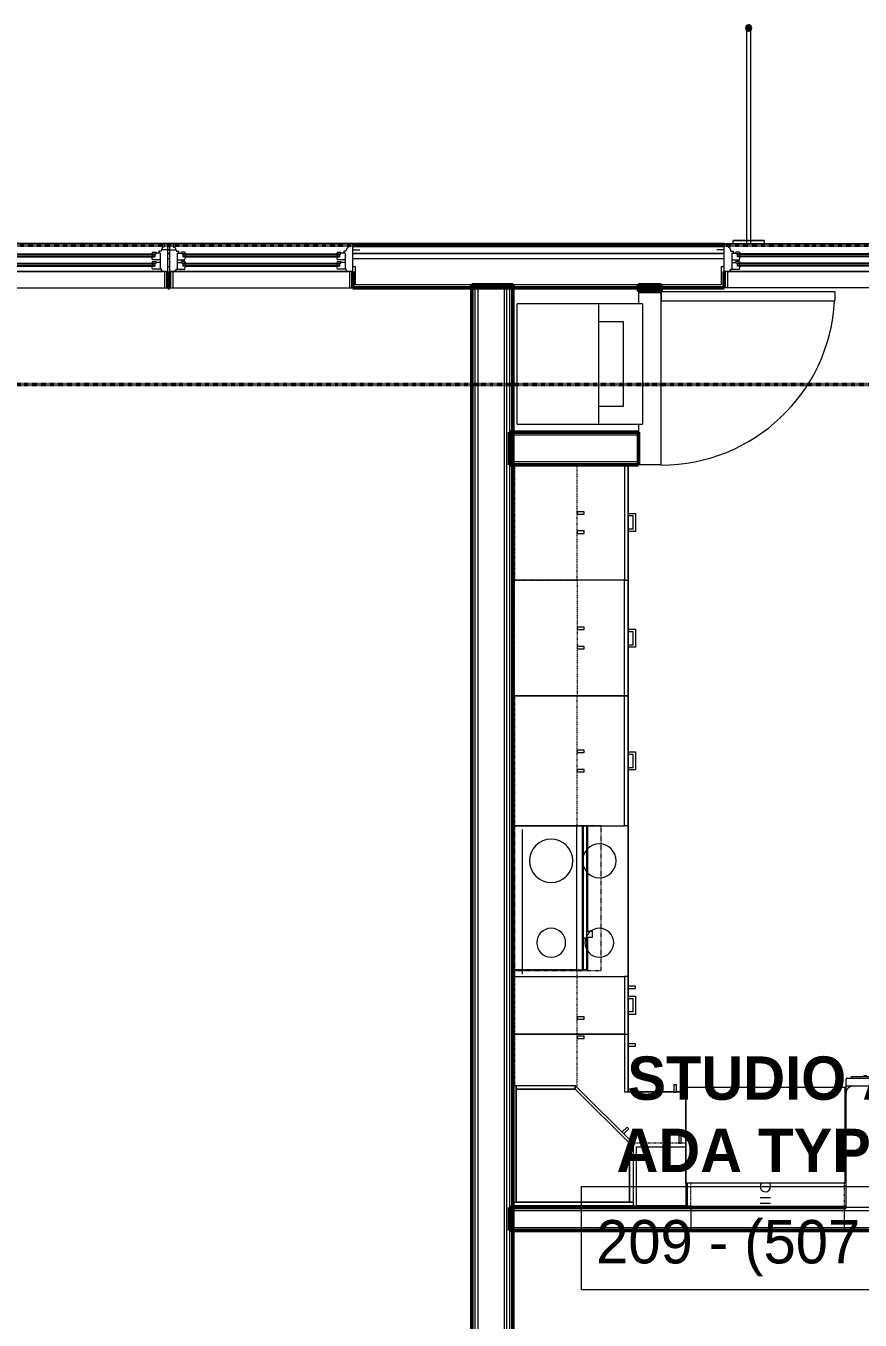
# Model space of a CAD drawing. Header units: inches. Extents: x -4235 to -464, y 9767 to 12359.
# Drawn here: x -3435.6 to -3262.3, y 11895.4 to 12164.1 of the extents above; entities that cross this region are included whole.
import ezdxf

# ---------------------------------------------------------------- set-up
doc = ezdxf.new("R2010")
doc.units = ezdxf.units.IN
doc.header["$MEASUREMENT"] = 0
for name, pattern in [('Dash', [0.25, 0.125, -0.125]), ('Dash 1_16_', [0.125, 0.0625, -0.0625]), ('Overhead', [0.15625, 0.09375, -0.0625])]:
    doc.linetypes.add(name, pattern=pattern)
for name, color, linetype, lineweight in [('0-1', 7, 'Continuous', 5), ('0-2', 10, 'Continuous', 9), ('A-AREA-IDEN', 2, 'Continuous', 9), ('A-DOOR-1', 10, 'Continuous', 9), ('A-DOOR-2', 50, 'Continuous', 20), ('A-GLAZ-1', 151, 'Continuous', 9), ('A-GLAZ-2', 151, 'Continuous', 20), ('A-WALL', 113, 'Continuous', 13), ('A-WALL-1', 7, 'Continuous', 50), ('A-WALL-2', 250, 'Continuous', 13), ('A-WALL-3', 10, 'Continuous', 9), ('A-WALL-4', 254, 'Continuous', 9), ('A-WALL-5', 113, 'Continuous', 9), ('A-WALL-6', 113, 'Continuous', 50), ('C-PROP-LINE-1', 91, 'Dash 1_16_', 50), ('I-WALL-1', 7, 'Continuous', 50), ('P-SANR-FIXT-1', 10, 'Continuous', 9), ('P-SANR-FIXT-2', 254, 'Continuous', 9), ('Q-CASE', 31, 'Continuous', 9), ('Q-CASE-1', 254, 'Continuous', 9), ('Q-CASE-2', 10, 'Continuous', 9), ('Q-CASE-3', 254, 'Dash', 9), ('Q-CASE-4', 10, 'Dash', 9), ('Q-SPCQ-1', 10, 'Continuous', 9), ('Q-SPCQ-2', 91, 'Overhead', 9)]:
    doc.layers.add(name, color=color, linetype=linetype, lineweight=lineweight)
doc.styles.add('Century Gothic', font='ufonts.com_century-gothic.ttf', dxfattribs={"height": 9})
doc.styles.add('Century Gothic_B', font='GOTHICB.TTF', dxfattribs={"height": 9})

# ---------------------------------------------------------------- blocks, each defined once
blk = doc.blocks.new('Range - 24_ x 30_-2806124-BACKGROUND - RCP - 2ND FLOOR')
at = {"layer": 'Q-SPCQ-1'}
blk.add_line((0, -22), (30, -22), dxfattribs=at)
for centre, radius, start, end in [((6.5, -6), 3.5, 360, 180), ((23.5, -6), 3, 0, 180), ((6.5, -6), 3.5, 180, 0), ((23.5, -6), 3, 180, 0), ((6.5, -16), 4.5, 0, 180), ((23.5, -16), 3, 360, 180), ((6.5, -16), 4.5, 180, 0), ((23.5, -16), 3, 180, 0)]:
    blk.add_arc(centre, radius, start, end, dxfattribs=at)
blk = doc.blocks.new('Dishwasher_15404 - 34_ counter-547918-BACKGROUND - RCP - 2ND FLOOR')
at = {"layer": 'Q-SPCQ-1'}
for p, q in [((0, 24), (23.68, 24)), ((0, 0), (0, 24)), ((23.68, 24), (25.25, 24)), ((25.25, 24), (26.68, 24)), ((25.25, 24), (25.25, 22.43)), ((25.25, 22.43), (25.25, 1.57)), ((26.87, 23.8), (26.87, 0.2)), ((26.87, 22.91), (27.12, 22.91)), ((27.12, 21.39), (27.12, 22.91)), ((27.12, 20.19), (27.12, 21.39)), ((27.12, 20.28), (27.37, 20.28)), ((27.12, 3.81), (27.12, 20.19)), ((27.12, 19.69), (27.37, 19.69)), ((27.12, 19.1), (27.37, 19.1)), ((27.37, 19.69), (27.37, 20.28)), ((27.37, 18.51), (27.37, 19.1)), ((27.12, 18.51), (27.37, 18.51)), ((27.12, 17.92), (27.37, 17.92)), ((27.12, 17.33), (27.37, 17.33)), ((27.12, 16.74), (27.37, 16.74)), ((27.12, 16.15), (27.37, 16.15)), ((27.37, 17.33), (27.37, 17.92)), ((27.37, 16.15), (27.37, 16.74)), ((27.37, 6.79), (27.12, 6.79)), ((27.37, 5.81), (27.37, 6.79)), ((27.37, 4.82), (27.37, 5.81)), ((27.12, 4.82), (27.37, 4.82)), ((27.12, 2.61), (27.12, 3.81)), ((23.68, 0), (0, 0)), ((25.25, 1.57), (25.25, 0)), ((26.87, 1.09), (27.12, 1.09)), ((27.12, 1.09), (27.12, 2.61)), ((25.25, 0), (23.68, 0)), ((26.68, 0), (25.25, 0))]:
    blk.add_line(p, q, dxfattribs=at)
for centre, radius, start, end in [((23.68, 22.43), 1.57, 360, 90), ((23.68, 22.43), 1.57, 32.077, 42.3359), ((23.68, 22.43), 1.57, 17.8182, 27.5266), ((23.68, 22.43), 1.57, 360, 13.6425), ((26.68, 23.8), 0.197, 360, 90), ((23.68, 1.57), 1.57, 270, 360), ((23.68, 1.57), 1.57, 317.6641, 327.923), ((23.68, 1.57), 1.57, 332.4734, 342.1818), ((23.68, 1.57), 1.57, 346.3575, 360), ((26.68, 0.2), 0.197, 270, 360), ((26.68, 0.2), 0.197, 270, 345)]:
    blk.add_arc(centre, radius, start, end, dxfattribs=at)
blk = doc.blocks.new('SWING - SINGLE - FLUSH - 36_ x 80_ - OFFSET PIVOT DOOR AT MAGIC PAK AND WASHER_DRYER-3199415-BACKGROUND - RCP - 2ND FLOOR')
at = {"layer": 'A-DOOR-1'}
blk.add_arc((18, -2.37), 36.07, 180, 266.8211, dxfattribs=at)
at = {"layer": 'A-DOOR-2'}
for p, q in [((16, -2.37), (16, -38.39)), ((18, -2.37), (16, -2.37)), ((18, -2.37), (18, -38.39)), ((18, -38.39), (16, -38.39))]:
    blk.add_line(p, q, dxfattribs=at)
blk = doc.blocks.new('Stacked Washer and Dryer - 26_x25_ - Private-1372850-BACKGROUND - RCP - 2ND FLOOR')
at = {"layer": 'P-SANR-FIXT-1'}
for p, q in [((26, 12.5), (0, 12.5)), ((0, -12.5), (0, 12.5)), ((16.90625, -12.5), (16.90625, 12.5)), ((26, 12.5), (26, -12.5)), ((22.09375, 8.75), (16.90625, 8.75)), ((22.09375, -8.75), (22.09375, 8.75)), ((16.90625, -8.75), (22.09375, -8.75)), ((0, -12.5), (26, -12.5))]:
    blk.add_line(p, q, dxfattribs=at)
blk = doc.blocks.new('30quot_MicrowaveVent_11166 - 70cm miele oven-V18-BACKGROUND - RCP - 2ND FLOOR')
at = {"layer": 'Q-CASE-1'}
for p, q in [((8.88, 16.6), (7.69, 16.6)), ((7.69, 16.55), (7.69, 15.39)), ((8.88, 15.39), (8.88, 16.55)), ((7.69, 15.6), (-14.2, 15.6)), ((-14.2, 15.6), (-14.2, 15.39)), ((9.18, 15.39), (-14.2, 15.39)), ((-14.2, 15.39), (-14.2, 14.61)), ((-14.2, 14.61), (9.18, 14.61)), ((-14.2, 14.49), (-14.2, 13.23)), ((15.68, 14.49), (-14.2, 14.49)), ((15.68, 15.6), (8.88, 15.6)), ((9.18, 15.39), (9.18, 14.61)), ((15.68, 15.39), (9.18, 15.39)), ((9.18, 15.39), (9.18, 14.61)), ((9.18, 14.61), (15.68, 14.61)), ((15.68, 15.39), (15.68, 15.6)), ((15.68, 15.39), (15.68, 14.61)), ((15.68, 13.23), (15.68, 14.49)), ((-14.2, 13.23), (-14.2, 0.37)), ((-14.2, 13.23), (15.68, 13.23)), ((15.68, 0.37), (15.68, 13.23))]:
    blk.add_line(p, q, dxfattribs=at)
at = {"layer": 'Q-CASE-2'}
for p, q in [((-14.2, 0.37), (-14.2, 0)), ((-14.2, 0), (15.68, 0)), ((15.68, 0), (15.68, 0.37))]:
    blk.add_line(p, q, dxfattribs=at)
blk = doc.blocks.new('Base Cabinet 3 Drawer 230 - Base Cabinet 3 Drawer 230 27_-2602705-BACKGROUND - RCP - 2ND FLOOR')
at = {"layer": 'Q-CASE-2'}
for p, q in [((-1.14, 24), (-1.14, 25.5)), ((-1.14, 25.5), (2.61, 25.5)), ((2.11, 25), (-0.64, 25)), ((-0.64, 24), (-0.64, 25)), ((2.11, 24), (2.11, 25)), ((2.61, 25.5), (2.61, 24)), ((-12.76, 24), (14.24, 24)), ((-12.76, 23.25), (-12.76, 24)), ((14.24, 23.25), (-12.76, 23.25)), ((-12.76, 23.25), (-12.76, 0)), ((-1.14, 24), (-0.64, 24)), ((2.61, 24), (2.11, 24)), ((14.24, 24), (14.24, 23.25)), ((14.24, 0), (14.24, 23.25)), ((-12.76, 0), (14.24, 0))]:
    blk.add_line(p, q, dxfattribs=at)
blk = doc.blocks.new('Base Cabinet 3 Drawer 230 - Base Cabinet 3 Drawer 230 24_-2578604-BACKGROUND - RCP - 2ND FLOOR')
at = {"layer": 'Q-CASE-2'}
for p, q in [((-1.14, 24), (-1.14, 25.5)), ((-1.14, 25.5), (2.61, 25.5)), ((2.11, 25), (-0.64, 25)), ((-0.64, 24), (-0.64, 25)), ((2.11, 24), (2.11, 25)), ((2.61, 25.5), (2.61, 24)), ((-11.26, 24), (12.74, 24)), ((-11.26, 23.25), (-11.26, 24)), ((12.74, 23.25), (-11.26, 23.25)), ((-11.26, 23.25), (-11.26, 0)), ((-1.14, 24), (-0.64, 24)), ((2.61, 24), (2.11, 24)), ((12.74, 24), (12.74, 23.25)), ((12.74, 0), (12.74, 23.25)), ((-11.26, 0), (12.74, 0))]:
    blk.add_line(p, q, dxfattribs=at)
blk = doc.blocks.new('Single Door 1 Drawer 211 - 211 Base Cabinet Single Door1 Drawer 12_-2706434-BACKGROUND - RCP - 2ND FLOOR')
at = {"layer": 'Q-CASE-2'}
for p, q in [((-11.26, -23.25), (-11.26, 0)), ((-11.26, 0), (0.74, 0)), ((0.74, 0), (0.74, -23.25)), ((-11.26, -23.25), (-11.26, -24)), ((0.74, -23.25), (-11.26, -23.25)), ((-11.26, -24), (0.74, -24)), ((-6.64, -24), (-7.14, -24)), ((-7.14, -25.5), (-7.14, -24)), ((-6.64, -25), (-6.64, -24)), ((-3.89, -25), (-3.89, -24)), ((-3.89, -24), (-3.39, -24)), ((-3.39, -24), (-3.39, -25.5)), ((-1.27, -24), (-1.76, -24)), ((-1.76, -24), (-1.76, -25.5)), ((-1.27, -25.5), (-1.27, -24)), ((0.74, -24), (0.74, -23.25)), ((-3.39, -25.5), (-7.14, -25.5)), ((-6.64, -25), (-3.89, -25)), ((-1.76, -25.5), (-1.27, -25.5))]:
    blk.add_line(p, q, dxfattribs=at)
blk = doc.blocks.new('Base Cabinet Corner 197 - Base Cabinet Corner 197-2565125-BACKGROUND - RCP - 2ND FLOOR')
at = {"layer": 'Q-CASE-2'}
for p, q in [((-23.26, 0), (12.74, 0)), ((-23.26, -36), (-23.26, 0)), ((12.74, 0), (12.74, -24)), ((0.74, -23.25), (0.74, -36)), ((12.74, -23.25), (0.74, -23.25)), ((0.74, -23.25), (0.74, -24)), ((0.74, -24), (0.74, -36)), ((12.74, -24), (0.74, -24)), ((10.73, -24), (10.24, -24)), ((10.24, -24), (10.24, -25.5)), ((10.73, -25.5), (10.73, -24)), ((10.24, -25.5), (10.73, -25.5)), ((2.23, -33.51), (0.73, -33.51)), ((0.73, -33.51), (0.73, -34)), ((0.73, -34), (2.23, -34)), ((2.23, -34), (2.23, -33.51)), ((0.74, -36), (-23.26, -36))]:
    blk.add_line(p, q, dxfattribs=at)
blk = doc.blocks.new('308 - 308 x 24_-V105-BACKGROUND - RCP - 2ND FLOOR')
at = {"layer": 'Q-CASE'}
for p, q in [((0, -25.19), (-12, -13.19)), ((-12, -13.19), (-11.25, -13.19)), ((-11.25, -13.19), (0, -24.44)), ((0, -24.44), (0, -25.19))]:
    blk.add_line(p, q, dxfattribs=at)
at = {"layer": 'Q-CASE-1'}
for p, q in [((-12, -0.94), (-12, -0.19)), ((-12, -3.31), (-12, -0.94)), ((-12, -0.94), (-11.25, -0.94)), ((12.63, -0.94), (-12, -0.94)), ((-11.25, -3.2), (-11.25, -0.94)), ((-11.25, -0.94), (12.25, -0.94)), ((-11.25, -0.94), (-11.25, -3.2)), ((12.25, -0.94), (12.25, -24.44)), ((12.25, -25.19), (12.25, -0.94)), ((12.25, -0.94), (12.63, -0.94)), ((-12, -13.19), (-12, -3.33)), ((-11.25, -13.19), (-11.25, -3.27)), ((-11.25, -3.27), (-11.25, -13.19)), ((-11.25, -13.19), (-12, -13.19)), ((0, -24.44), (-11.25, -13.19)), ((-10.05, -15.14), (-11.11, -16.2)), ((-10.76, -16.55), (-9.7, -15.49)), ((-11.11, -16.2), (-10.76, -16.55)), ((12.25, -24.44), (0, -24.44)), ((0, -25.19), (0, -24.44)), ((0, -24.44), (12.25, -24.44)), ((12.25, -25.19), (0, -25.19)), ((12.25, -24.44), (12.25, -25.19)), ((12.63, -25.19), (12.25, -25.19))]:
    blk.add_line(p, q, dxfattribs=at)
at = {"layer": 'Q-CASE-2'}
for p, q in [((-12, -0.19), (10.32, -0.19)), ((10.37, -0.19), (12.63, -0.19)), ((12.63, -0.19), (13, -0.19)), ((12.63, -0.94), (13, -0.94)), ((13, -0.94), (12.63, -0.94)), ((13, -0.19), (13, -0.94)), ((13, -0.94), (13, -25.19)), ((13, -25.19), (12.63, -25.19))]:
    blk.add_line(p, q, dxfattribs=at)
blk = doc.blocks.new('300 Series Wall Hung Cabinet_302 - 24_ X 24_-2588623-BACKGROUND - RCP - 2ND FLOOR')
at = {"layer": 'Q-CASE-3'}
for p, q in [((12, -4.87), (12, -0.19)), ((11.6, -13.19), (11.85, -13.19))]:
    blk.add_line(p, q, dxfattribs=at)
at = {"layer": 'Q-CASE-4'}
blk.add_line((12, -0.19), (11.6, -0.19), dxfattribs=at)
blk = doc.blocks.new('300 Series Wall Hung Cabinet_301 - 12_ x 24_-2732593-BACKGROUND - RCP - 2ND FLOOR')
at = {"layer": 'Q-CASE-1'}
for p, q in [((-5.25, -4.87), (-5.25, -0.19)), ((5.25, -0.19), (5.25, -3.41)), ((5.25, -3.44), (5.25, -12.44)), ((5.25, -12.44), (-5, -12.44)), ((-3.51, -13.19), (-4, -13.19)), ((-4, -13.19), (-4, -14.69)), ((-3.51, -14.69), (-3.51, -13.19)), ((-4, -14.69), (-3.51, -14.69))]:
    blk.add_line(p, q, dxfattribs=at)
at = {"layer": 'Q-CASE-2'}
blk.add_line((-5.25, -0.19), (5.25, -0.19), dxfattribs=at)
at = {"layer": 'Q-CASE-3'}
for p, q in [((-6, -0.19), (-6, -4.87)), ((6, -3.31), (6, -0.19)), ((6, -13.19), (6, -3.33)), ((-5, -13.19), (6, -13.19))]:
    blk.add_line(p, q, dxfattribs=at)
at = {"layer": 'Q-CASE-4'}
blk.add_line((6, -0.19), (-6, -0.19), dxfattribs=at)
blk = doc.blocks.new('Base Cabinet 3 Drawer 230 - Base Cabinet 3 Drawer 230 24_-2554933-BACKGROUND - RCP - 2ND FLOOR')
at = {"layer": 'Q-CASE-2'}
for p, q in [((-11.26, -23.25), (-11.26, 0)), ((-11.26, 0), (12.74, 0)), ((12.74, 0), (12.74, -23.25)), ((-11.26, -23.25), (-11.26, -24)), ((12.74, -23.25), (-11.26, -23.25)), ((-11.26, -24), (12.74, -24)), ((-0.64, -24), (-1.14, -24)), ((-1.14, -25.5), (-1.14, -24)), ((-0.64, -25), (-0.64, -24)), ((2.11, -25), (2.11, -24)), ((2.11, -24), (2.61, -24)), ((2.61, -24), (2.61, -25.5)), ((12.74, -24), (12.74, -23.25)), ((2.61, -25.5), (-1.14, -25.5)), ((-0.64, -25), (2.11, -25))]:
    blk.add_line(p, q, dxfattribs=at)
blk = doc.blocks.new('kitchen_faucet_14143 - kitchen_faucet_14143-V117-BACKGROUND - RCP - 2ND FLOOR')
at = {"layer": 'P-SANR-FIXT-2'}
for p, q in [((2.26, 0.28), (2.26, 1.08)), ((2.26, 0), (2.26, 0.28)), ((2.34, 1.08), (2.34, 0.77)), ((2.34, 0.77), (2.34, 0)), ((3.44, 1.05), (3.44, 1.08)), ((3.44, 0.94), (3.44, 1.05)), ((3.44, 0.77), (3.44, 0.94)), ((3.44, 0.54), (3.44, 0.77)), ((3.44, -0.28), (3.44, 0.54)), ((2.26, -0.77), (2.26, 0)), ((2.26, -1.08), (2.26, -0.77)), ((2.34, 0), (2.34, -0.77)), ((2.34, -0.77), (2.34, -1.08)), ((3.44, -1.08), (3.44, -0.28))]:
    blk.add_line(p, q, dxfattribs=at)
for start, end in [(120, 130.3805), (105, 120), (90, 105), (0, 90), (330, 360), (229.6195, 255), (255, 285), (285.1305, 300), (300, 330)]:
    blk.add_arc((0, 0), 1.08, start, end, dxfattribs=at)
blk = doc.blocks.new('Stainless Steel Farmhous Kitchen Sink - Stainless Steel Farmhous Kitchen Sink-2443921-BACKGROUND - RCP - 2ND FLOOR')
at = {"layer": 'P-SANR-FIXT-1'}
for p, q in [((-33, -22.2), (-33, -2.25)), ((-33, -2.25), (0, -2.25)), ((0, -2.25), (0, -22.2)), ((0, -22.2), (-33, -22.2))]:
    blk.add_line(p, q, dxfattribs=at)
blk = doc.blocks.new('300 Series Wall Hung Cabinet_302 - 27_ X 24_-2768166-BACKGROUND - RCP - 2ND FLOOR')
at = {"layer": 'Q-CASE-1'}
for p, q in [((-1.76, -13.19), (-2.25, -13.19)), ((-2.25, -13.19), (-2.25, -14.69)), ((-1.76, -14.69), (-1.76, -13.19)), ((2.24, -13.19), (1.75, -13.19)), ((1.75, -13.19), (1.75, -14.69)), ((2.24, -14.69), (2.24, -13.19)), ((-2.25, -14.69), (-1.76, -14.69)), ((1.75, -14.69), (2.24, -14.69))]:
    blk.add_line(p, q, dxfattribs=at)
at = {"layer": 'Q-CASE-3'}
for p, q in [((-13.5, -0.19), (-13.5, -13.19)), ((13.5, -13.19), (13.5, -0.19)), ((-13.5, -13.19), (13.5, -13.19))]:
    blk.add_line(p, q, dxfattribs=at)
at = {"layer": 'Q-CASE-4'}
blk.add_line((13.5, -0.19), (-13.5, -0.19), dxfattribs=at)
blk = doc.blocks.new('300 Series Wall Hung Cabinet_302 - 24_ X 24_-V63-BACKGROUND - RCP - 2ND FLOOR')
at = {"layer": 'Q-CASE-1'}
for p, q in [((-1.76, 14.69), (-2.25, 14.69)), ((-2.25, 14.69), (-2.25, 13.19)), ((-1.76, 13.19), (-1.76, 14.69)), ((2.24, 14.69), (1.75, 14.69)), ((1.75, 14.69), (1.75, 13.19)), ((2.24, 13.19), (2.24, 14.69)), ((-2.25, 13.19), (-1.76, 13.19)), ((1.75, 13.19), (2.24, 13.19))]:
    blk.add_line(p, q, dxfattribs=at)
at = {"layer": 'Q-CASE-3'}
for p, q in [((-12, 0.19), (-12, 13.19)), ((-12, 13.19), (12, 13.19)), ((12, 13.19), (12, 0.19))]:
    blk.add_line(p, q, dxfattribs=at)
at = {"layer": 'Q-CASE-4'}
blk.add_line((12, 0.19), (-12, 0.19), dxfattribs=at)
blk = doc.blocks.new('300 Series Wall Hung Cabinet_302 - 24_ X 24_-V62-BACKGROUND - RCP - 2ND FLOOR')
at = {"layer": 'Q-CASE-1'}
for p, q in [((-1.76, -13.19), (-2.25, -13.19)), ((-2.25, -13.19), (-2.25, -14.69)), ((-1.76, -14.69), (-1.76, -13.19)), ((2.24, -13.19), (1.75, -13.19)), ((1.75, -13.19), (1.75, -14.69)), ((2.24, -14.69), (2.24, -13.19)), ((-2.25, -14.69), (-1.76, -14.69)), ((1.75, -14.69), (2.24, -14.69))]:
    blk.add_line(p, q, dxfattribs=at)
at = {"layer": 'Q-CASE-3'}
for p, q in [((-12, -0.19), (-12, -13.19)), ((12, -13.19), (12, -0.19)), ((-12, -13.19), (12, -13.19))]:
    blk.add_line(p, q, dxfattribs=at)
at = {"layer": 'Q-CASE-4'}
blk.add_line((12, -0.19), (-12, -0.19), dxfattribs=at)
blk = doc.blocks.new('300 Series Wall Hung Cabinet_302 - 24_ X 24_-V75-BACKGROUND - RCP - 2ND FLOOR')
at = {"layer": 'Q-CASE-1'}
for p, q in [((-1.76, -13.19), (-2.25, -13.19)), ((-2.25, -13.19), (-2.25, -14.69)), ((-1.76, -14.69), (-1.76, -13.19)), ((2.24, -13.19), (1.75, -13.19)), ((1.75, -13.19), (1.75, -14.69)), ((2.24, -14.69), (2.24, -13.19)), ((-2.25, -14.69), (-1.76, -14.69)), ((1.75, -14.69), (2.24, -14.69))]:
    blk.add_line(p, q, dxfattribs=at)
at = {"layer": 'Q-CASE-3'}
for p, q in [((-12, -0.19), (-12, -13.19)), ((-12, -13.19), (12, -13.19))]:
    blk.add_line(p, q, dxfattribs=at)
at = {"layer": 'Q-CASE-4'}
for p, q in [((12, -0.19), (-12, -0.19)), ((12, -13.19), (12, -0.19))]:
    blk.add_line(p, q, dxfattribs=at)
blk = doc.blocks.new('Range_Hood_386 - 30_ Wide-2911770-BACKGROUND - RCP - 2ND FLOOR')
at = {"layer": 'Q-SPCQ-2'}
for p, q in [((15, 6), (-15, 6)), ((-15, 6), (-15, -12)), ((15, -12), (15, 6)), ((-15, -12), (15, -12))]:
    blk.add_line(p, q, dxfattribs=at)
blk = doc.blocks.new('CTR - 1st Phase - Unit Layouts_rvt-1-BACKGROUND - RCP - 2ND FLOOR')
at = {"layer": 'A-WALL-1'}
for p, q in [((-3308.35, 12109), (-3308.35, 12110.34)), ((-3308.35, 12110.34), (-3307.72, 12110.34)), ((-3307.72, 12110.34), (-3304.22, 12110.34)), ((-3304.22, 12110.34), (-3303.6, 12110.34)), ((-3303.6, 12110.34), (-3303.6, 12109)), ((-3303.6, 12109), (-3308.35, 12109)), ((-3335.1, 12079.75), (-3308.35, 12079.75)), ((-3335.1, 12073), (-3335.1, 12079.75)), ((-3308.35, 12079.75), (-3308.35, 12073)), ((-3308.35, 12073), (-3335.1, 12073)), ((-3335.1, 11918.12), (-3335.1, 11918.75)), ((-3335.1, 11918.75), (-3265.22, 11918.75)), ((-3335.1, 11914.62), (-3335.1, 11918.12)), ((-3335.1, 11914), (-3335.1, 11914.62)), ((-3211.02, 11914), (-3335.1, 11914))]:
    blk.add_line(p, q, dxfattribs=at)
at = {"layer": 'A-WALL-2'}
for p, q in [((-3307.72, 12109.71), (-3304.22, 12109.71)), ((-3307.72, 12109.71), (-3307.72, 12109)), ((-3304.22, 12109.71), (-3304.22, 12109)), ((-3308.35, 12079.13), (-3335.1, 12079.13)), ((-3308.35, 12073.63), (-3335.1, 12073.63)), ((-3334.47, 11914.62), (-3334.47, 11918.12)), ((-3334.47, 11918.12), (-3182.25, 11918.12)), ((-3334.47, 11914.62), (-3210.4, 11914.62))]:
    blk.add_line(p, q, dxfattribs=at)
at = {"layer": 'A-WALL-3'}
for p, q in [((-3308.35, 12109), (-3308.35, 12106.4)), ((-3303.6, 12073), (-3303.6, 12109)), ((-3308.35, 12081.4), (-3308.35, 12079.75)), ((-3303.6, 12073), (-3308.35, 12073)), ((-3335.1, 11914), (-3335.1, 11918.75)), ((-3335.1, 11918.75), (-3334.47, 11918.75)), ((-3334.47, 11918.75), (-3297.47, 11918.75)), ((-3297.47, 11918.75), (-3265.62, 11918.75)), ((-3265.62, 11918.75), (-3265.22, 11918.75)), ((-3334.47, 11914), (-3335.1, 11914))]:
    blk.add_line(p, q, dxfattribs=at)
at = {"layer": 'A-WALL-4'}
for p, q in [((-3303.6, 12109), (-3308.35, 12109)), ((-3308.35, 12079.75), (-3308.35, 12073)), ((-3297.47, 11918.75), (-3297.47, 11914)), ((-3297.47, 11918.75), (-3297.47, 11914)), ((-3265.62, 11918.75), (-3265.62, 11914)), ((-3265.62, 11918.75), (-3265.62, 11914)), ((-3297.47, 11914), (-3334.47, 11914)), ((-3265.62, 11914), (-3297.47, 11914)), ((-3217.62, 11914), (-3265.62, 11914))]:
    blk.add_line(p, q, dxfattribs=at)
at = {"layer": 'A-WALL-5'}
for p, q in [((-3334.47, 12073), (-3334.47, 11918.75)), ((-3310.47, 12073), (-3334.47, 12073)), ((-3334.47, 11918.75), (-3334.47, 12073)), ((-3334.47, 12073), (-3310.47, 12073)), ((-3310.47, 12062.88), (-3310.47, 12073)), ((-3310.47, 12073), (-3310.47, 12062.88)), ((-3310.47, 12062.38), (-3310.47, 12062.88)), ((-3310.47, 12059.63), (-3310.47, 12062.38)), ((-3310.47, 12062.38), (-3310.47, 12059.63)), ((-3310.47, 12059.13), (-3310.47, 12059.63)), ((-3310.47, 12038.88), (-3310.47, 12059.13)), ((-3310.47, 12059.13), (-3310.47, 12038.88)), ((-3310.47, 12038.38), (-3310.47, 12038.88)), ((-3310.47, 12035.63), (-3310.47, 12038.38)), ((-3310.47, 12038.38), (-3310.47, 12035.63)), ((-3310.47, 12035.13), (-3310.47, 12035.63)), ((-3310.47, 12013.38), (-3310.47, 12035.13)), ((-3310.47, 12035.13), (-3310.47, 12013.38)), ((-3310.47, 12012.88), (-3310.47, 12013.38)), ((-3310.47, 12010.13), (-3310.47, 12012.88)), ((-3310.47, 12012.88), (-3310.47, 12010.13)), ((-3310.47, 12009.63), (-3310.47, 12010.13)), ((-3310.47, 11964.73), (-3310.47, 12009.63)), ((-3310.47, 12009.63), (-3310.47, 11964.73)), ((-3310.47, 11964.25), (-3310.47, 11964.73)), ((-3310.47, 11962.62), (-3310.47, 11964.25)), ((-3310.47, 11964.25), (-3310.47, 11962.62)), ((-3310.47, 11962.12), (-3310.47, 11962.62)), ((-3310.47, 11959.37), (-3310.47, 11962.12)), ((-3310.47, 11962.12), (-3310.47, 11959.37)), ((-3310.47, 11958.87), (-3310.47, 11959.37)), ((-3310.47, 11952.73), (-3310.47, 11958.87)), ((-3310.47, 11958.87), (-3310.47, 11952.73)), ((-3310.47, 11952.25), (-3310.47, 11952.73)), ((-3310.47, 11942.75), (-3310.47, 11952.25)), ((-3310.47, 11952.25), (-3310.47, 11942.75)), ((-3300.96, 11942.75), (-3310.47, 11942.75)), ((-3310.47, 11942.75), (-3300.96, 11942.75)), ((-3298.47, 11942.75), (-3300.47, 11942.75)), ((-3300.47, 11942.75), (-3298.47, 11942.75)), ((-3265.22, 11942.75), (-3265.47, 11942.75)), ((-3265.47, 11942.75), (-3265.22, 11942.75)), ((-3334.47, 11918.75), (-3265.22, 11918.75)), ((-3265.22, 11918.75), (-3334.47, 11918.75))]:
    blk.add_line(p, q, dxfattribs=at)
at = {"layer": '0-2'}
for name, p, rotation in [('SWING - SINGLE - FLUSH - 36_ x 80_ - OFFSET PIVOT DOOR AT MAGIC PAK AND WASHER_DRYER-3199415-BACKGROUND - RCP - 2ND FLOOR', (-3305.97, 12091), 90.00000000000743), ('Base Cabinet 3 Drawer 230 - Base Cabinet 3 Drawer 230 24_-2554933-BACKGROUND - RCP - 2ND FLOOR', (-3334.47, 12060.26), 89.99999999994881), ('300 Series Wall Hung Cabinet_302 - 24_ X 24_-V75-BACKGROUND - RCP - 2ND FLOOR', (-3334.29, 12061), 89.99999999999456), ('Base Cabinet 3 Drawer 230 - Base Cabinet 3 Drawer 230 24_-2578604-BACKGROUND - RCP - 2ND FLOOR', (-3334.47, 12037.74), 270.0000000000384), ('300 Series Wall Hung Cabinet_302 - 24_ X 24_-V63-BACKGROUND - RCP - 2ND FLOOR', (-3334.29, 12037), 269.9999999999945), ('Base Cabinet 3 Drawer 230 - Base Cabinet 3 Drawer 230 27_-2602705-BACKGROUND - RCP - 2ND FLOOR', (-3334.47, 12012.24), 270.0000000000384), ('300 Series Wall Hung Cabinet_302 - 27_ X 24_-2768166-BACKGROUND - RCP - 2ND FLOOR', (-3334.29, 12011.5), 89.99999999999456), ('30quot_MicrowaveVent_11166 - 70cm miele oven-V18-BACKGROUND - RCP - 2ND FLOOR', (-3334.47, 11983.8), 269.999999999993), ('Range_Hood_386 - 30_ Wide-2911770-BACKGROUND - RCP - 2ND FLOOR', (-3322.1, 11983), 269.9999999999567), ('Range - 24_ x 30_-2806124-BACKGROUND - RCP - 2ND FLOOR', (-3310.47, 11997.25), 270.0000000000225), ('300 Series Wall Hung Cabinet_302 - 24_ X 24_-V62-BACKGROUND - RCP - 2ND FLOOR', (-3334.29, 11956.12), 89.99999999999456), ('Single Door 1 Drawer 211 - 211 Base Cabinet Single Door1 Drawer 12_-2706434-BACKGROUND - RCP - 2ND FLOOR', (-3334.47, 11966.01), 89.99999999994881), ('Base Cabinet Corner 197 - Base Cabinet Corner 197-2565125-BACKGROUND - RCP - 2ND FLOOR', (-3334.47, 11942.01), 89.99999999994819), ('Dishwasher_15404 - 34_ counter-547918-BACKGROUND - RCP - 2ND FLOOR', (-3241.22, 11918.75), 90.00000000003485), ('308 - 308 x 24_-V105-BACKGROUND - RCP - 2ND FLOOR', (-3321.47, 11918.93), 180), ('Stainless Steel Farmhous Kitchen Sink - Stainless Steel Farmhous Kitchen Sink-2443921-BACKGROUND - RCP - 2ND FLOOR', (-3298.47, 11921.56), 180), ('300 Series Wall Hung Cabinet_301 - 12_ x 24_-2732593-BACKGROUND - RCP - 2ND FLOOR', (-3303.47, 11918.93), 180), ('300 Series Wall Hung Cabinet_302 - 24_ X 24_-2588623-BACKGROUND - RCP - 2ND FLOOR', (-3253.62, 11918.93), 180), ('kitchen_faucet_14143 - kitchen_faucet_14143-V117-BACKGROUND - RCP - 2ND FLOOR', (-3281.97, 11923.11), 269.9999999999508)]:
    blk.add_blockref(name, p, dxfattribs=dict(at, rotation=rotation))
blk.add_blockref('Stacked Washer and Dryer - 26_x25_ - Private-1372850-BACKGROUND - RCP - 2ND FLOOR', (-3333.51, 12093.9), dxfattribs=at)
blk = doc.blocks.new('CTR - 1st Phase - Common Walls_rvt-1-BACKGROUND - RCP - 2ND FLOOR')
at = {"layer": 'A-WALL-2'}
for p, q in [((-3342.35, 12110.34), (-3342.35, 11725.36)), ((-3341.72, 12110.34), (-3341.72, 11725.36)), ((-3336.22, 12110.34), (-3336.22, 11725.36)), ((-3335.72, 12110.34), (-3335.72, 11725.36)), ((-3335.1, 12110.34), (-3335.1, 11725.36))]:
    blk.add_line(p, q, dxfattribs=at)
at = {"layer": 'I-WALL-1'}
for p, q in [((-3342.97, 11849.86), (-3342.97, 12110.34)), ((-3342.97, 12110.34), (-3334.47, 12110.34)), ((-3334.47, 12110.34), (-3334.47, 11725.36))]:
    blk.add_line(p, q, dxfattribs=at)
blk = doc.blocks.new('Basic Wall _ EXT - FIBER CEMENT - LARGE - ___-2505162-BACKGROUND - RCP - 2ND FLOOR')
at = {"layer": 'A-WALL-5'}
for p, q in [((-3405.74, 12118.91), (-3406.11, 12118.91)), ((-3405.74, 12118.91), (-3406.11, 12118.91)), ((-3406.11, 12118.88), (-3405.74, 12118.88)), ((-3405.74, 12118.88), (-3406.11, 12118.88)), ((-3290.54, 12118.91), (-3367.71, 12118.91)), ((-3290.54, 12118.91), (-3367.71, 12118.91)), ((-3367.71, 12118.88), (-3290.54, 12118.88)), ((-3290.54, 12118.88), (-3367.71, 12118.88)), ((-3405.74, 12116.87), (-3406.11, 12116.87)), ((-3405.74, 12116.87), (-3406.11, 12116.87)), ((-3406.11, 12116.84), (-3405.74, 12116.84)), ((-3405.74, 12116.84), (-3406.11, 12116.84)), ((-3290.54, 12116.87), (-3367.71, 12116.87)), ((-3290.54, 12116.87), (-3367.71, 12116.87)), ((-3367.71, 12116.84), (-3290.54, 12116.84)), ((-3290.54, 12116.84), (-3367.71, 12116.84))]:
    blk.add_line(p, q, dxfattribs=at)
blk = doc.blocks.new('Window-Double_Hung-Andersen-400_Series-Tilt_Wash - DOUBLE HUNG - REVERSE COTTAGE - 2ND FLOOR-2888466-BACKGROUND - RCP - 2ND FLOOR')
at = {"layer": 'A-GLAZ-1'}
for p, q in [((-19.01, 3.94), (-19.01, 2.44)), ((-18.95, 3.94), (-19.01, 3.94)), ((-18.95, 4.44), (18.95, 4.44)), ((-18.95, 1.06), (-18.95, 4.44)), ((-18.32, 1.06), (-18.32, 4.44)), ((18.32, 1.06), (18.32, 4.44)), ((18.95, 4.44), (18.95, 1.06)), ((19.01, 3.94), (18.95, 3.94)), ((19.01, 2.44), (19.01, 3.94)), ((-18.95, 2.44), (-19.01, 2.44)), ((18.95, 1.06), (-18.95, 1.06)), ((19.01, 2.44), (18.95, 2.44)), ((-16.29, -0.19), (-15.7, -0.19)), ((-16.29, -0.56), (-15.7, -0.56)), ((-16.29, -2.13), (-15.7, -2.13)), ((-16.29, -2.5), (-15.7, -2.5)), ((-15.82, -0.56), (-15.82, -0.19)), ((-15.82, -2.5), (-15.82, -2.13)), ((-15.7, -0.06), (15.7, -0.06)), ((-15.7, -0.19), (15.7, -0.19)), ((-15.7, -0.56), (15.7, -0.56)), ((-15.7, -0.69), (15.7, -0.69)), ((-15.7, -2), (15.7, -2)), ((-15.7, -2.13), (15.7, -2.13)), ((-15.7, -2.5), (15.7, -2.5)), ((-15.7, -2.63), (15.7, -2.63)), ((16.29, -0.19), (15.7, -0.19)), ((16.29, -0.56), (15.7, -0.56)), ((16.29, -2.13), (15.7, -2.13)), ((16.29, -2.5), (15.7, -2.5)), ((15.82, -0.56), (15.82, -0.19)), ((15.82, -2.5), (15.82, -2.13))]:
    blk.add_line(p, q, dxfattribs=at)
at = {"layer": 'A-GLAZ-2'}
for p, q in [((-19.01, 1.06), (19.01, 1.06)), ((-19.01, -4.81), (-19.01, 1.06)), ((-17.67, 0.78), (-18, 1.06)), ((-17.67, 0.78), (-17.67, 0.56)), ((-17.67, 0.56), (-15.86, 0.56)), ((-17.42, -2.75), (-17.42, 0.56)), ((-15.86, 0.56), (-15.7, -0.06)), ((15.86, 0.56), (15.7, -0.06)), ((17.67, 0.56), (15.86, 0.56)), ((17.42, -2.75), (17.42, 0.56)), ((17.67, 0.78), (18, 1.06)), ((17.67, 0.78), (17.67, 0.56)), ((19.01, 1.06), (19.01, -4.81)), ((-17.42, -0.81), (-16.57, -0.81)), ((-17.42, -1.37), (-15.86, -1.37)), ((-16.57, -0.69), (-16.57, -1.03)), ((-15.7, -0.69), (-16.57, -0.69)), ((-15.86, -1.03), (-16.57, -1.03)), ((-16.57, -2.63), (-16.57, -2.97)), ((-15.7, -2.63), (-16.57, -2.63)), ((-16.29, -0.69), (-16.29, -0.06)), ((-15.7, -0.06), (-16.29, -0.06)), ((-16.29, -2.63), (-16.29, -2)), ((-15.7, -2), (-16.29, -2)), ((-15.86, -1.03), (-15.7, -0.69)), ((-15.86, -1.37), (-15.7, -2)), ((-15.86, -2.97), (-15.7, -2.63)), ((15.7, -0.06), (16.29, -0.06)), ((15.86, -1.03), (15.7, -0.69)), ((15.7, -0.69), (16.57, -0.69)), ((15.86, -1.37), (15.7, -2)), ((15.7, -2), (16.29, -2)), ((15.86, -2.97), (15.7, -2.63)), ((15.7, -2.63), (16.57, -2.63)), ((15.86, -1.03), (16.57, -1.03)), ((17.42, -1.37), (15.86, -1.37)), ((16.29, -0.69), (16.29, -0.06)), ((16.29, -2.63), (16.29, -2)), ((16.57, -0.69), (16.57, -1.03)), ((17.42, -0.81), (16.57, -0.81)), ((16.57, -2.63), (16.57, -2.97)), ((-19.01, -3.44), (-20.34, -3.44)), ((19.01, -4.81), (-19.01, -4.81)), ((-18.2, -4), (-17.92, -4)), ((-18.2, -4.81), (-18.2, -4)), ((-17.92, -4), (-17.61, -3.19)), ((-17.61, -3.19), (-17.14, -3.19)), ((-17.42, -2.75), (-16.57, -2.75)), ((-17.14, -3.19), (-17.14, -2.75)), ((-15.86, -2.97), (-16.57, -2.97)), ((15.86, -2.97), (16.57, -2.97)), ((17.42, -2.75), (16.57, -2.75)), ((17.14, -3.19), (17.14, -2.75)), ((17.61, -3.19), (17.14, -3.19)), ((17.92, -4), (17.61, -3.19)), ((18.2, -4), (17.92, -4)), ((18.2, -4.81), (18.2, -4)), ((19.01, -3.44), (20.51, -3.44))]:
    blk.add_line(p, q, dxfattribs=at)
blk = doc.blocks.new('Window-Double_Hung-Andersen-400_Series-Tilt_Wash - DOUBLE HUNG - REVERSE COTTAGE - 2ND FLOOR-2888385-BACKGROUND - RCP - 2ND FLOOR')
at = {"layer": 'A-GLAZ-1'}
for p, q in [((-16.29, 2.5), (-15.7, 2.5)), ((-16.29, 2.12), (-15.7, 2.12)), ((-16.29, 0.56), (-15.7, 0.56)), ((-16.29, 0.19), (-15.7, 0.19)), ((-15.82, 2.5), (-15.82, 2.12)), ((-15.82, 0.56), (-15.82, 0.19)), ((-15.7, 2.63), (15.7, 2.63)), ((-15.7, 2.5), (15.7, 2.5)), ((-15.7, 2.12), (15.7, 2.12)), ((-15.7, 2), (15.7, 2)), ((-15.7, 0.69), (15.7, 0.69)), ((-15.7, 0.56), (15.7, 0.56)), ((-15.7, 0.19), (15.7, 0.19)), ((-15.7, 0.06), (15.7, 0.06)), ((16.29, 2.5), (15.7, 2.5)), ((16.29, 2.12), (15.7, 2.12)), ((16.29, 0.56), (15.7, 0.56)), ((16.29, 0.19), (15.7, 0.19)), ((15.82, 2.5), (15.82, 2.12)), ((15.82, 0.56), (15.82, 0.19)), ((-19.01, -2.44), (-19.01, -3.94)), ((-19.01, -2.44), (-18.95, -2.44)), ((18.95, -1.06), (-18.95, -1.06)), ((-18.95, -1.06), (-18.95, -4.44)), ((-18.32, -1.06), (-18.32, -4.44)), ((18.32, -1.06), (18.32, -4.44)), ((18.95, -4.44), (18.95, -1.06)), ((18.95, -2.44), (19.01, -2.44)), ((19.01, -3.94), (19.01, -2.44)), ((-19.01, -3.94), (-18.95, -3.94)), ((-18.95, -4.44), (18.95, -4.44)), ((18.95, -3.94), (19.01, -3.94))]:
    blk.add_line(p, q, dxfattribs=at)
at = {"layer": 'A-GLAZ-2'}
for p, q in [((-19.01, 3.44), (-20.51, 3.44)), ((19.01, 4.81), (-19.01, 4.81)), ((-19.01, 4.81), (-19.01, -1.06)), ((-18.2, 4.81), (-18.2, 4)), ((-18.2, 4), (-17.92, 4)), ((-17.92, 4), (-17.61, 3.19)), ((-17.61, 3.19), (-17.14, 3.19)), ((-17.42, 2.75), (-16.57, 2.75)), ((-17.42, 2.75), (-17.42, -0.56)), ((-17.14, 3.19), (-17.14, 2.75)), ((-15.86, 2.97), (-16.57, 2.97)), ((-16.57, 2.63), (-16.57, 2.97)), ((-15.86, 2.97), (-15.7, 2.63)), ((15.86, 2.97), (15.7, 2.63)), ((15.86, 2.97), (16.57, 2.97)), ((16.57, 2.63), (16.57, 2.97)), ((17.42, 2.75), (16.57, 2.75)), ((17.14, 3.19), (17.14, 2.75)), ((17.61, 3.19), (17.14, 3.19)), ((17.42, 2.75), (17.42, -0.56)), ((17.92, 4), (17.61, 3.19)), ((18.2, 4), (17.92, 4)), ((18.2, 4.81), (18.2, 4)), ((19.01, -1.06), (19.01, 4.81)), ((19.01, 3.44), (20.51, 3.44)), ((-17.42, 1.37), (-15.86, 1.37)), ((-17.42, 0.81), (-16.57, 0.81)), ((-15.7, 2.63), (-16.57, 2.63)), ((-15.86, 1.03), (-16.57, 1.03)), ((-16.57, 0.69), (-16.57, 1.03)), ((-15.7, 0.69), (-16.57, 0.69)), ((-16.29, 2.63), (-16.29, 2)), ((-15.7, 2), (-16.29, 2)), ((-16.29, 0.69), (-16.29, 0.06)), ((-15.7, 0.06), (-16.29, 0.06)), ((-15.86, 1.37), (-15.7, 2)), ((-15.86, 1.03), (-15.7, 0.69)), ((-15.86, -0.56), (-15.7, 0.06)), ((15.7, 2.63), (16.57, 2.63)), ((15.7, 2), (16.29, 2)), ((15.86, 1.37), (15.7, 2)), ((15.86, 1.03), (15.7, 0.69)), ((15.7, 0.69), (16.57, 0.69)), ((15.7, 0.06), (16.29, 0.06)), ((15.86, -0.56), (15.7, 0.06)), ((17.42, 1.37), (15.86, 1.37)), ((15.86, 1.03), (16.57, 1.03)), ((16.29, 2.63), (16.29, 2)), ((16.29, 0.69), (16.29, 0.06)), ((16.57, 0.69), (16.57, 1.03)), ((17.42, 0.81), (16.57, 0.81)), ((-19.01, -1.06), (19.01, -1.06)), ((-17.67, -0.78), (-18, -1.06)), ((-17.67, -0.78), (-17.67, -0.56)), ((-17.67, -0.56), (-15.86, -0.56)), ((17.67, -0.56), (15.86, -0.56)), ((17.67, -0.78), (17.67, -0.56)), ((17.67, -0.78), (18, -1.06))]:
    blk.add_line(p, q, dxfattribs=at)
blk = doc.blocks.new('Walls 124 - Walls 1-2567764-BACKGROUND - RCP - 2ND FLOOR')
at = {"layer": 'A-WALL-5'}
for p, q in [((-3285.83, 12119.58), (-3285.83, 12163.69)), ((-3285.08, 12163.69), (-3285.08, 12119.58)), ((-3288.7, 12118.96), (-3288.7, 12119.58)), ((-3282.2, 12119.58), (-3288.7, 12119.58)), ((-3288.7, 12119.58), (-3285.83, 12119.58)), ((-3285.83, 12118.96), (-3285.83, 12119.58)), ((-3285.78, 12119.58), (-3285.72, 12119.58)), ((-3285.72, 12119.58), (-3285.64, 12119.58)), ((-3285.64, 12119.58), (-3285.55, 12119.58)), ((-3285.55, 12119.58), (-3285.45, 12119.58)), ((-3285.45, 12119.58), (-3285.35, 12119.58)), ((-3285.35, 12119.58), (-3285.26, 12119.58)), ((-3285.26, 12119.58), (-3285.18, 12119.58)), ((-3285.18, 12119.58), (-3285.12, 12119.58)), ((-3285.08, 12119.58), (-3285.08, 12118.96)), ((-3285.07, 12119.58), (-3282.2, 12119.58)), ((-3282.2, 12119.58), (-3282.2, 12118.96))]:
    blk.add_line(p, q, dxfattribs=at)
at = {"layer": 'A-WALL-6', "flags": 128}
for points in [[(-3285.83, 12163.69), (-3285.81, 12163.79), (-3285.78, 12163.89), (-3285.73, 12163.98), (-3285.66, 12164.05), (-3285.58, 12164.1), (-3285.5, 12164.12), (-3285.41, 12164.12), (-3285.32, 12164.1), (-3285.24, 12164.05), (-3285.17, 12163.98), (-3285.12, 12163.89), (-3285.09, 12163.79), (-3285.08, 12163.69)], [(-3285.08, 12163.69), (-3285.09, 12163.59), (-3285.12, 12163.49), (-3285.17, 12163.4), (-3285.24, 12163.34), (-3285.32, 12163.29), (-3285.41, 12163.26), (-3285.5, 12163.26), (-3285.58, 12163.29), (-3285.66, 12163.34), (-3285.73, 12163.4), (-3285.78, 12163.49), (-3285.81, 12163.59), (-3285.83, 12163.69)]]:
    blk.add_lwpolyline(points, dxfattribs=at)
blk = doc.blocks.new('Family - ___-2835860-BACKGROUND - RCP - 2ND FLOOR')
at = {"layer": 'C-PROP-LINE-1'}
blk.add_line((-2636.92, 12118.59), (-3860.72, 12118.59), dxfattribs=at)
blk = doc.blocks.new('Family - ___-2835903-BACKGROUND - RCP - 2ND FLOOR')
at = {"layer": 'C-PROP-LINE-1'}
blk.add_line((-2096.82, 12089.69), (-3831.82, 12089.69), dxfattribs=at)
blk = doc.blocks.new('Family - ___-2835932-BACKGROUND - RCP - 2ND FLOOR')
at = {"layer": 'C-PROP-LINE-1'}
blk.add_line((-2067.92, 12118.59), (-3860.72, 12118.59), dxfattribs=at)

msp = doc.modelspace()

# ---------------------------------------------------------------- linework, layer by layer
at = {"layer": 'A-AREA-IDEN', "flags": 128}
msp.add_lwpolyline([(-3320.14, 11923.16), (-3235.64, 11923.16), (-3235.64, 11901.66), (-3320.14, 11901.66)], close=True, dxfattribs=at)
at = {"layer": 'A-WALL'}
for p, q in [((-3406.11, 12118.34), (-3405.74, 12118.34)), ((-3367.71, 12118.34), (-3290.54, 12118.34)), ((-3406.11, 12116.84), (-3405.74, 12116.84)), ((-3406.11, 12115.84), (-3405.74, 12115.84)), ((-3367.71, 12116.84), (-3290.54, 12116.84)), ((-3367.71, 12115.84), (-3290.54, 12115.84)), ((-3406.11, 12114.15), (-3405.74, 12114.15)), ((-3367.71, 12114.15), (-3367.09, 12114.15)), ((-3367.09, 12110.34), (-3367.09, 12114.15)), ((-3291.16, 12114.15), (-3290.54, 12114.15)), ((-3291.16, 12114.15), (-3291.16, 12110.34)), ((-3291.16, 12110.34), (-3367.09, 12110.34))]:
    msp.add_line(p, q, dxfattribs=at)
at = {"layer": 'A-WALL-5'}
for p, q in [((-3406.17, 12109.71), (-3405.67, 12109.71)), ((-3367.71, 12109.71), (-3367.77, 12109.71)), ((-3290.47, 12109.71), (-3290.54, 12109.71))]:
    msp.add_line(p, q, dxfattribs=at)
at = {"layer": 'A-WALL-6'}
for p, q in [((-3406.11, 12118.59), (-3405.74, 12118.59)), ((-3367.71, 12118.59), (-3290.54, 12118.59)), ((-3406.11, 12109.71), (-3406.11, 12113.09)), ((-3405.74, 12113.09), (-3405.74, 12109.71)), ((-3367.71, 12109.71), (-3367.71, 12113.09)), ((-3290.54, 12113.09), (-3290.54, 12109.71)), ((-3405.74, 12109.71), (-3406.11, 12109.71)), ((-3290.54, 12109.71), (-3367.71, 12109.71))]:
    msp.add_line(p, q, dxfattribs=at)

# ---------------------------------------------------------------- block references
at = {"layer": '0-1'}
for name in ['CTR - 1st Phase - Unit Layouts_rvt-1-BACKGROUND - RCP - 2ND FLOOR', 'CTR - 1st Phase - Common Walls_rvt-1-BACKGROUND - RCP - 2ND FLOOR']:
    msp.add_blockref(name, (0, 0), dxfattribs=at)
at = {"layer": 'A-GLAZ-1'}
for p in [(-3425.12, 12114.15), (-3386.72, 12114.15)]:
    msp.add_blockref('Window-Double_Hung-Andersen-400_Series-Tilt_Wash - DOUBLE HUNG - REVERSE COTTAGE - 2ND FLOOR-2888385-BACKGROUND - RCP - 2ND FLOOR', p, dxfattribs=at)
at = {"layer": 'A-GLAZ-1', "rotation": 180}
msp.add_blockref('Window-Double_Hung-Andersen-400_Series-Tilt_Wash - DOUBLE HUNG - REVERSE COTTAGE - 2ND FLOOR-2888466-BACKGROUND - RCP - 2ND FLOOR', (-3271.52, 12114.15), dxfattribs=at)
at = {"layer": 'A-WALL-5'}
for name in ['Walls 124 - Walls 1-2567764-BACKGROUND - RCP - 2ND FLOOR', 'Basic Wall _ EXT - FIBER CEMENT - LARGE - ___-2505162-BACKGROUND - RCP - 2ND FLOOR']:
    msp.add_blockref(name, (0, 0), dxfattribs=at)
at = {"layer": 'C-PROP-LINE-1'}
for name in ['Family - ___-2835860-BACKGROUND - RCP - 2ND FLOOR', 'Family - ___-2835932-BACKGROUND - RCP - 2ND FLOOR', 'Family - ___-2835903-BACKGROUND - RCP - 2ND FLOOR']:
    msp.add_blockref(name, (0, 0), dxfattribs=at)

# ---------------------------------------------------------------- texts
at = {"layer": 'A-AREA-IDEN', "char_height": 9, "attachment_point": 1}
for s, insert, width, style in [('STUDIO A -', (-3310.64, 11950.13), 79.083, 'Century Gothic_B'), ('ADA TYPE B', (-3312.89, 11935.13), 84.537, 'Century Gothic_B'), ('209 - (507 SF)', (-3317.14, 11916.16), 94.839, 'Century Gothic')]:
    msp.add_mtext(s, dxfattribs=dict(at, insert=insert, width=width, style=style))

doc.saveas('drawing.dxf')
